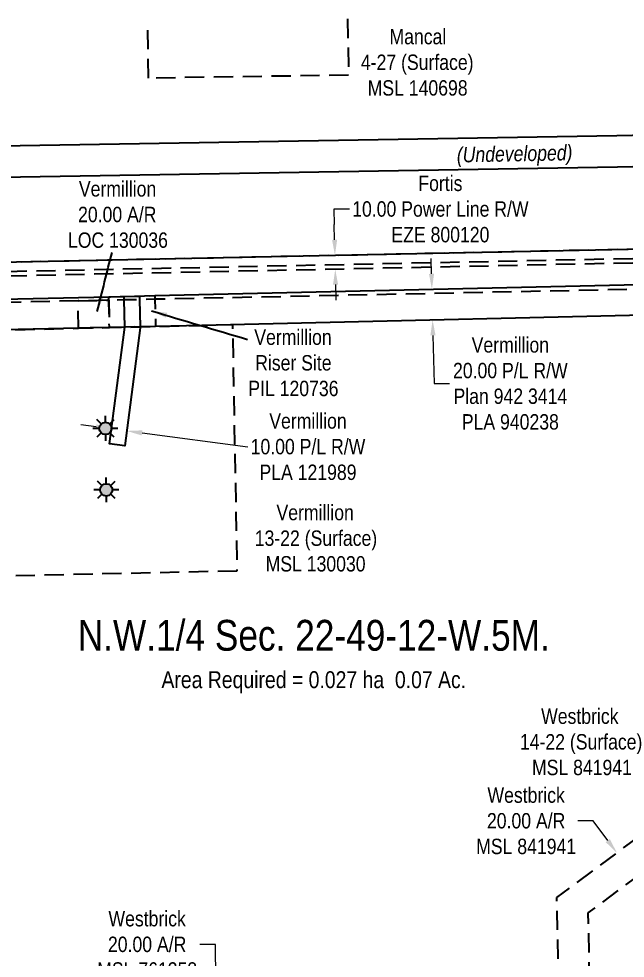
# Model space of a CAD drawing. Extents: x 583854 to 591751, y 5898015 to 5905299.
# Drawn here: x 587843 to 588237, y 5900444 to 5901054 of the extents above; entities that cross this region are included whole.
import ezdxf
from ezdxf.enums import TextEntityAlignment as Align

# ---------------------------------------------------------------- set-up
doc = ezdxf.new("R2010")
doc.units = 0
doc.header["$LTSCALE"] = 5
doc.header["$PDSIZE"] = 0.5
doc.linetypes.add('foc-ACCESSROAD', pattern=[3.75, 2.5, -1.25])
doc.linetypes.add('foc-FLOWLINE', pattern=[3.75, 2.5, -1.25])
doc.layers.get('Defpoints').update_dxf_attribs({"color": 9})
for name, color, linetype in [('AS-POWER', 104, 'foc-POWER'), ('C-AR', 13, 'foc-ACCESSROAD'), ('C-SYMBOL', 7, 'Continuous'), ('F-AR', 190, 'foc-ACCESSROAD'), ('F-EZE', 190, 'foc-FLOWLINE'), ('F-RW', 190, 'Continuous'), ('F-WS', 190, 'foc-ACCESSROAD'), ('F-WS-S', 8, 'Continuous'), ('L-SEC', 7, 'Continuous')]:
    doc.layers.add(name, color=color, linetype=linetype)
for name, color, linetype, lineweight in [('F-AR-T', 190, 'Continuous', 9), ('F-EZE-T', 190, 'Continuous', 9), ('F-RW-T', 190, 'Continuous', 9), ('F-WS-T', 190, 'Continuous', 9), ('T-TEXT', 48, 'Continuous', 18)]:
    doc.layers.add(name, color=color, linetype=linetype, lineweight=lineweight)
doc.styles.add('175L', font='ARIALN.TTF', dxfattribs={"height": 20})
doc.styles.add('80CG', font='ARIALN.TTF', dxfattribs={"height": 10})
doc.styles.add('80LS', font='ARIALNI.TTF', dxfattribs={"height": 10})
doc.styles.add('foc-LtypeFont', font='ARIALN.TTF', dxfattribs={"height": 7.35})
doc.linetypes.add('foc-POWER', pattern='A,6,-1,["P",foc-LtypeFont,S=0.2,R=0,X=-0.625,Y=-0.75],-1.24,4', length=12.24)
doc.linetypes.add('foc-POWER-NOLINE', pattern='A,0,-4,["P",foc-LtypeFont,S=0.2,R=0,X=-0.625,Y=-0.75],-8.24', length=12.24)
doc.dimstyles.new('Compass 5 000', dxfattribs={"dimscale": 5, "dimtxt": 9, "dimasz": 2, "dimexe": 0.2, "dimexo": 0.0625, "dimgap": 0.5, "dimtad": 0, "dimtih": 1, "dimtoh": 1, "dimzin": 0, "dimdsep": 46, "dimtxsty": '80CG', "dimcen": 0.1, "dimse1": 1, "dimse2": 1, "dimclrd": 256, "dimclrt": 256, "dimaunit": 1, "dimadec": 4, "dimazin": 0, "dimtfac": 0.06, "dimtofl": 0, "dimtmove": 0, "dimatfit": 1, "dimfxl": 0.2, "dimtolj": 1, "dimtzin": 0, "dimlwd": -1, "dimarcsym": 0})

# ---------------------------------------------------------------- blocks, each defined once
blk = doc.blocks.new('*D448')
at = {"layer": 'Defpoints', "color": 0, "transparency": 16777216}
for p in [(587916.1, 5900418.59), (587971.2, 5900419.62), (587916.48, 5900398.28)]:
    blk.add_point(p, dxfattribs=at)
at = {"layer": 'F-AR-T', "transparency": 16777216}
for p, q in [((587970.59, 5900452.49), (587960.59, 5900452.49)), ((587971.01, 5900429.62), (587970.59, 5900452.49)), ((587971.77, 5900389.31), (587971.95, 5900379.31))]:
    blk.add_line(p, q, dxfattribs=at)
for points in [[(587972.68, 5900429.65), (587969.35, 5900429.59), (587971.2, 5900419.62)], [(587973.43, 5900389.34), (587970.1, 5900389.28), (587971.58, 5900399.31)]]:
    blk.add_solid(points, dxfattribs=at)
at = {"layer": 'F-AR-T', "transparency": 16777216, "insert": (587926.29, 5900452.49), "char_height": 10, "attachment_point": 5, "style": '80CG'}
blk.add_mtext('\\A1;Westbrick\\P20.00 A/R\\PMSL 761358', dxfattribs=at)
blk = doc.blocks.new('*D452')
at = {"layer": 'Defpoints', "color": 0, "transparency": 16777216}
for p in [(588231.52, 5900511.94), (588224.04, 5900506.37), (588235.99, 5900490.32)]:
    blk.add_point(p, dxfattribs=at)
at = {"layer": 'F-AR-T', "transparency": 16777216}
for p, q in [((588216.01, 5900532.77), (588206.01, 5900532.77)), ((588225.54, 5900519.96), (588216.01, 5900532.77)), ((588249.44, 5900487.87), (588255.41, 5900479.84))]:
    blk.add_line(p, q, dxfattribs=at)
for points in [[(588226.88, 5900520.95), (588224.21, 5900518.96), (588231.52, 5900511.94)], [(588250.77, 5900488.86), (588248.1, 5900486.87), (588243.47, 5900495.89)]]:
    blk.add_solid(points, dxfattribs=at)
at = {"layer": 'F-AR-T', "transparency": 16777216, "insert": (588172.51, 5900532.77), "char_height": 10, "attachment_point": 5, "style": '80CG'}
blk.add_mtext('\\A1;Westbrick\\P20.00 A/R\\PMSL 841941', dxfattribs=at)
blk = doc.blocks.new('*D458')
at = {"layer": 'Defpoints', "color": 0, "transparency": 16777216}
for p in [(588047.96, 5900900.27), (588048.29, 5900900.28), (588048.15, 5900891.13)]:
    blk.add_point(p, dxfattribs=at)
at = {"layer": 'F-EZE-T', "transparency": 16777216}
for p, q in [((588057.66, 5900930.23), (588047.66, 5900930.23)), ((588047.66, 5900930.23), (588047.87, 5900920.28)), ((588048.08, 5900910.28), (588047.87, 5900920.28)), ((588048.69, 5900881.14), (588048.89, 5900871.14))]:
    blk.add_line(p, q, dxfattribs=at)
for points in [[(588049.74, 5900910.31), (588046.41, 5900910.24), (588048.29, 5900900.28)], [(588050.35, 5900881.17), (588047.02, 5900881.1), (588048.48, 5900891.13)]]:
    blk.add_solid(points, dxfattribs=at)
at = {"layer": 'F-EZE-T', "transparency": 16777216, "insert": (588116.8, 5900930.23), "char_height": 10, "attachment_point": 5, "style": '80CG'}
blk.add_mtext('\\A1;Fortis\\P10.00 Power Line R/W\\PEZE 800120', dxfattribs=at)
blk = doc.blocks.new('*D475')
at = {"layer": 'Defpoints', "color": 0, "transparency": 16777216}
for p in [(587905.8, 5900807.92), (587915.72, 5900806.63), (587913.05, 5900786.11)]:
    blk.add_point(p, dxfattribs=at)
at = {"layer": 'F-RW-T', "transparency": 16777216}
for p, q in [((587893.21, 5900788.7), (587883.29, 5900790)), ((587922.96, 5900784.82), (587991.69, 5900775.85))]:
    blk.add_line(p, q, dxfattribs=at)
for points in [[(587893.42, 5900790.35), (587892.99, 5900787.05), (587903.12, 5900787.41)], [(587923.18, 5900786.47), (587922.75, 5900783.16), (587913.05, 5900786.11)]]:
    blk.add_solid(points, dxfattribs=at)
at = {"layer": 'F-RW-T', "transparency": 16777216, "insert": (588030.78, 5900775.85), "char_height": 10, "attachment_point": 5, "style": '80CG'}
blk.add_mtext('\\A1;Vermillion\\P10.00 P/L R/W\\PPLA 121989', dxfattribs=at)
blk = doc.blocks.new('*D486')
at = {"layer": 'Defpoints', "color": 0, "transparency": 16777216}
for p in [(588110.72, 5900878.15), (588111.18, 5900858.16), (588111.75, 5900858.18)]:
    blk.add_point(p, dxfattribs=at)
at = {"layer": 'F-RW-T', "transparency": 16777216}
for p, q in [((588111.05, 5900888.16), (588110.82, 5900898.16)), ((588111.98, 5900848.18), (588112.71, 5900816.93)), ((588112.71, 5900816.93), (588122.71, 5900816.93))]:
    blk.add_line(p, q, dxfattribs=at)
for points in [[(588112.72, 5900888.2), (588109.39, 5900888.12), (588111.28, 5900878.16)], [(588113.65, 5900848.22), (588110.31, 5900848.14), (588111.75, 5900858.18)]]:
    blk.add_solid(points, dxfattribs=at)
at = {"layer": 'F-RW-T', "transparency": 16777216, "insert": (588162.25, 5900816.93), "char_height": 10, "attachment_point": 5, "style": '80CG'}
blk.add_mtext('\\A1;Vermillion\\P20.00 P/L R/W\\PPlan 942 3414\\PPLA 940238', dxfattribs=at)
blk = doc.blocks.new('GAS')
h = blk.add_hatch(color=255)
h.dxf.hatch_style = 1
edge = h.paths.add_edge_path()
edge.add_arc((0, 0), 0.9, 0, 360)
for p, q in [((0, 0.81), (0, 1.62)), ((-0.81, 0), (-1.62, 0)), ((-0.57, 0.57), (-1.14, 1.14)), ((0.57, 0.57), (1.14, 1.14)), ((1.62, 0), (0.81, 0)), ((-0.57, -0.57), (-1.14, -1.14)), ((0, -0.81), (0, -1.62)), ((1.14, -1.14), (0.57, -0.57))]:
    blk.add_line(p, q)
blk.add_circle((0, 0), 0.8)

msp = doc.modelspace()

# ---------------------------------------------------------------- linework, layer by layer
at = {"layer": 'AS-POWER', "linetype": 'foc-POWER-NOLINE', "flags": 128}
msp.add_lwpolyline([(587830.988, 5900895.752), (588038.039, 5900900.067), (588376.033, 5900907.111)], dxfattribs=at)
at = {"layer": 'C-AR', "flags": 128}
msp.add_lwpolyline([(588604.47, 5900885.956), (588604.951, 5900885.523), (588605.441, 5900885.078), (588605.992, 5900884.576), (588606.386, 5900884.207), (588606.845, 5900883.772), (588607.317, 5900883.321), (588607.877, 5900882.783), (588608.235, 5900882.431), (588608.686, 5900881.981), (588609.139, 5900881.526), (588609.824, 5900880.812), (588611.597, 5900878.853), (588613.3, 5900876.833), (588614.932, 5900874.755), (588616.49, 5900872.621), (588617.973, 5900870.435), (588619.378, 5900868.197), (588620.704, 5900865.913), (588621.95, 5900863.582), (588623.113, 5900861.21), (588623.468, 5900860.432), (588623.724, 5900859.848), (588623.987, 5900859.245), (588624.216, 5900858.716), (588624.497, 5900858.031), (588624.746, 5900857.422), (588624.992, 5900856.815), (588625.209, 5900856.277), (588625.468, 5900855.594), (588625.651, 5900855.104), (588625.919, 5900854.361), (588626.116, 5900853.806), (588626.346, 5900853.119), (588626.539, 5900852.539), (588626.753, 5900851.871), (588626.933, 5900851.302), (588627.137, 5900850.614), (588627.335, 5900849.944), (588627.501, 5900849.353), (588627.663, 5900848.77), (588627.84, 5900848.084), (588628.098, 5900847.065), (588628.304, 5900846.215), (588628.455, 5900845.529), (588628.653, 5900844.62), (588628.856, 5900843.639), (588628.981, 5900842.956), (588629.099, 5900842.308), (588629.21, 5900841.686), (588629.317, 5900841.045), (588629.418, 5900840.365), (588629.512, 5900839.716), (588629.614, 5900839.001), (588629.688, 5900838.437), (588629.764, 5900837.762), (588629.835, 5900837.108), (588629.958, 5900835.943), (588630.013, 5900835.146), (588630.054, 5900834.49), (588630.094, 5900833.834), (588630.127, 5900833.266), (588630.162, 5900832.522), (588630.194, 5900831.867), (588630.224, 5900831.211), (588630.255, 5900830.556), (588631.435, 5900769.233), (588633.716, 5900650.642), (588635.002, 5900583.847), (588635.06, 5900580.804), (588635.29, 5900568.837), (588635.706, 5900547.231), (588637.537, 5900452.044), (588637.845, 5900436.066), (588617.72, 5900435.608), (588617.411, 5900451.679), (588615.871, 5900531.699), (588615.164, 5900568.475), (588614.875, 5900583.485), (588613.59, 5900650.255), (588610.53, 5900809.253), (588610.127, 5900830.23), (588610.08, 5900831.128), (588610.038, 5900831.975), (588609.992, 5900832.568), (588609.937, 5900833.288), (588609.878, 5900834.021), (588609.805, 5900834.733), (588609.729, 5900835.452), (588609.663, 5900836.066), (588609.524, 5900837.131), (588609.41, 5900837.985), (588609.259, 5900838.92), (588609.062, 5900839.879), (588608.832, 5900840.907), (588608.636, 5900841.758), (588608.379, 5900842.78), (588608.19, 5900843.515), (588608.005, 5900844.182), (588607.698, 5900845.264), (588607.464, 5900846.041), (588607.111, 5900847.18), (588606.853, 5900847.864), (588606.448, 5900848.914), (588606.152, 5900849.649), (588605.717, 5900850.697), (588605.401, 5900851.424), (588604.924, 5900852.49), (588604.619, 5900853.145), (588604.111, 5900854.204), (588603.683, 5900855.047), (588603.12, 5900856.113), (588602.147, 5900857.79), (588601.116, 5900859.431), (588600.027, 5900861.036), (588598.884, 5900862.602), (588597.687, 5900864.127), (588596.437, 5900865.609), (588595.136, 5900867.046), (588593.786, 5900868.437), (588592.388, 5900869.78), (588590.943, 5900871.074), (588589.455, 5900872.316), (588587.924, 5900873.506), (588586.353, 5900874.641), (588584.742, 5900875.72), (588583.095, 5900876.743), (588581.414, 5900877.708), (588579.699, 5900878.613), (588577.954, 5900879.458), (588576.181, 5900880.241), (588574.325, 5900880.982), (588573.821, 5900881.17), (588572.558, 5900881.62), (588570.712, 5900882.213), (588568.846, 5900882.742), (588566.964, 5900883.205), (588565.067, 5900883.602), (588563.156, 5900883.932), (588561.235, 5900884.196), (588559.307, 5900884.393), (588557.372, 5900884.521), (588553.495, 5900884.576), (588432.872, 5900882.059), (588422.861, 5900881.85), (588403.771, 5900881.453), (588387.886, 5900881.122), (588377.882, 5900880.913), (588362.638, 5900880.595), (588352.635, 5900880.386), (588342.629, 5900880.178), (588327.603, 5900879.865), (588322.595, 5900879.761), (588312.58, 5900879.552), (588187.368, 5900876.946), (587931.356, 5900871.607), (587911.359, 5900871.191), (587901.372, 5900870.983), (587881.366, 5900870.566), (587831.483, 5900869.528), (587831.442, 5900871.67), (587831.16, 5900886.605), (587831.103, 5900889.654), (588186.949, 5900897.071), (588311.148, 5900899.656), (588326.171, 5900899.969), (588341.213, 5900900.283), (588351.217, 5900900.491), (588361.219, 5900900.7), (588376.463, 5900901.017), (588385.62, 5900901.208), (588386.572, 5900901.228), (588395.429, 5900901.412), (588411.435, 5900901.747), (588415.474, 5900901.831), (588421.445, 5900901.956), (588431.457, 5900902.164), (588553.077, 5900904.7), (588555.718, 5900904.731), (588557.016, 5900904.725), (588558.358, 5900904.716), (588558.98, 5900904.701), (588560.996, 5900904.452), (588562.262, 5900904.325), (588563.624, 5900904.184), (588566.242, 5900903.825), (588568.845, 5900903.374), (588571.431, 5900902.833), (588573.997, 5900902.202), (588576.539, 5900901.482), (588579.054, 5900900.673), (588581.539, 5900899.777), (588583.992, 5900898.795), (588586.409, 5900897.727), (588588.787, 5900896.575), (588591.123, 5900895.342), (588593.415, 5900894.027), (588595.66, 5900892.633), (588597.854, 5900891.162), (588599.996, 5900889.614), (588602.082, 5900887.994), (588603.024, 5900887.213), (588603.514, 5900886.793), (588604.054, 5900886.329), (588604.47, 5900885.956)], close=True, dxfattribs=at)
at = {"layer": 'F-AR', "flags": 128}
msp.add_lwpolyline([(587901.734, 5900853.293), (587881.753, 5900852.828), (587881.366, 5900870.567), (587901.372, 5900870.984), (587901.741, 5900854.039), (587901.734, 5900853.293)], close=True, dxfattribs=at)
at = {"layer": 'F-EZE', "flags": 128}
msp.add_lwpolyline([(588381.451, 5900960.24), (588385.62, 5900901.209), (588385.835, 5900898.166), (588376.678, 5900897.975), (588361.434, 5900897.657), (588351.432, 5900897.449), (588341.427, 5900897.24), (588326.388, 5900896.927), (588311.364, 5900896.613), (588187.013, 5900894.022), (587832.177, 5900886.626), (587832.177, 5900886.626), (587832.01, 5900895.774), (588186.822, 5900903.168), (588310.713, 5900905.75), (588325.737, 5900906.063), (588340.784, 5900906.377), (588350.788, 5900906.585), (588360.789, 5900906.794), (588376.033, 5900907.111), (588372.291, 5900960.086)], dxfattribs=at)
at = {"layer": 'F-RW'}
for points in [[(587832.45, 5900871.693), (587901.322, 5900873.289), (587911.307, 5900873.52), (587931.304, 5900873.984), (588312.346, 5900882.828)], [(588313.768, 5900862.873), (587961.846, 5900854.691), (587931.741, 5900853.992), (587911.754, 5900853.527), (587901.72, 5900853.294), (587881.753, 5900852.831), (587832.816, 5900851.698)]]:
    msp.add_lwpolyline(points, dxfattribs=at)
msp.add_lwpolyline([(587921.773, 5900852.977), (587911.778, 5900776.404), (587901.858, 5900777.699), (587911.754, 5900853.522), (587911.359, 5900871.191), (587911.307, 5900873.522), (587921.309, 5900873.753), (587921.362, 5900871.4), (587921.756, 5900853.758), (587921.773, 5900852.977)], close=True, dxfattribs=at)
at = {"layer": 'F-WS'}
msp.add_lwpolyline([(588056.55, 5901053.859), (588057.096, 5901017.241), (587927.172, 5901015.307), (587926.628, 5901051.669)], dxfattribs=at)
at = {"layer": 'F-WS', "flags": 128}
for points in [[(587911.754, 5900853.525), (587901.72, 5900853.293), (587901.741, 5900854.039), (587901.372, 5900870.983), (587901.322, 5900873.291), (587911.307, 5900873.522), (587931.303, 5900873.985), (587931.356, 5900871.607), (587931.741, 5900853.991), (587911.754, 5900853.525)], [(587984.642, 5900695.088), (587834.833, 5900691.786), (587834.271, 5900721.636), (587831.819, 5900851.675), (587881.753, 5900852.828), (587901.729, 5900853.292), (587911.754, 5900853.523), (587931.741, 5900853.99), (587961.846, 5900854.694), (587981.726, 5900855.155), (587984.642, 5900695.088)], [(588395.691, 5900511.924), (588314.743, 5900495.206), (588295.211, 5900491.171), (588276.355, 5900487.278), (588272.315, 5900506.84), (588252.752, 5900502.801), (588212.695, 5900472.977), (588213.607, 5900424.148), (588193.601, 5900423.775), (588192.498, 5900482.886), (588244.361, 5900521.5), (588268.269, 5900526.436), (588260.972, 5900561.765), (588251.71, 5900606.613), (588351.45, 5900627.211), (588371.045, 5900631.258), (588384.822, 5900564.548), (588395.691, 5900511.924)]]:
    msp.add_lwpolyline(points, close=True, dxfattribs=at)
at = {"layer": 'L-SEC'}
for p, q in [((588632.341, 5900984.559), (588231.482, 5900977.834)), ((588231.482, 5900977.834), (587830.624, 5900971.108)), ((588231.86, 5900957.73), (588632.72, 5900964.455)), ((587831, 5900951.004), (588231.86, 5900957.73))]:
    msp.add_line(p, q, dxfattribs=at)

# ---------------------------------------------------------------- block references
at = {"layer": 'F-WS-S', "color": 62, "xscale": 4.997695, "yscale": 4.997695, "zscale": 4.997695}
for p in [(587899.204, 5900787.76), (587899.74, 5900747.822)]:
    msp.add_blockref('GAS', p, dxfattribs=at)

# ---------------------------------------------------------------- texts
at = {"layer": 'F-AR-T', "insert": (587874.396, 5900948.388), "char_height": 9.99539, "attachment_point": 1, "style": '175L'}
msp.add_mtext_dynamic_manual_height_columns('\\pi7.5431;Vermillion\\P\\pi7.0215;20.00 A/R\\P\\pi0.45907;LOC 130036', width=64.49045, gutter_width=99.954, heights=[0], dxfattribs=at)
at = {"layer": 'F-WS-T', "char_height": 9.99539, "attachment_point": 1, "style": '175L'}
for s, width, insert in [('\\pi21.865;Mancal\\P\\pi3.2988;4-27 (Surface)\\P\\pi7.6965;MSL 140698', 78.95854, (588061.852, 5901047.28)), ('\\pi7.5431;Vermillion\\P\\pi8.1192;Riser Site\\P\\pi3.667;PIL 120736', 64.49045, (587988.359, 5900852.026)), ('\\pi14.777;Vermillion\\P\\pi0.66361;13-22 (Surface)\\P\\pi7.7204;MSL 130030', 78.95854, (587995.528, 5900738.102)), ('\\pi14.446;Westbrick\\P\\pi0.66361;14-22 (Surface)\\P\\pi8.4976;MSL 841941', 78.95854, (588167.805, 5900605.79))]:
    msp.add_mtext_dynamic_manual_height_columns(s, width=width, gutter_width=99.954, heights=[0], dxfattribs=dict(at, insert=insert))
at = {"layer": 'T-TEXT', "style": '80LS'}
msp.add_text('(Undeveloped)', height=10, rotation=1.159299, dxfattribs=at).set_placement((588165.024, 5900966.225), align=Align.MIDDLE_CENTER)

# ---------------------------------------------------------------- dimensions: what is measured, and where the dimension line sits
at = {"layer": 'F-AR-T'}
for base, p1, p2, angle, text, picture, middle in [((588231.516, 5900511.936), (588235.992, 5900490.322), (588224.042, 5900506.372), 126.669113, 'Westbrick\\P20.00 A/R\\PMSL 841941', '*D452', (588172.512, 5900532.766)), ((587971.2, 5900419.618), (587916.477, 5900398.275), (587916.097, 5900418.588), 91.070666, 'Westbrick\\P20.00 A/R\\PMSL 761358', '*D448', (587926.289, 5900452.492))]:
    dim = msp.add_linear_dim(base=base, p1=p1, p2=p2, angle=angle, text=text, dimstyle='Compass 5 000', dxfattribs=at)
    dim.commit()
    dim.dimension.update_dxf_attribs({"geometry": picture, "text_midpoint": middle, "dimtype": 161})
at = {"layer": 'F-EZE-T'}
dim = msp.add_linear_dim(base=(588048.287, 5900900.281), p1=(588048.149, 5900891.128), p2=(588047.959, 5900900.274), angle=91.193908, text='Fortis\\P10.00 Power Line R/W\\PEZE 800120', dimstyle='Compass 5 000', override={"dimtmove": 1}, dxfattribs=at)
dim.commit()
dim.dimension.update_dxf_attribs({"geometry": '*D458', "text_midpoint": (588064.311, 5900930.232), "dimtype": 161})
at = {"layer": 'F-RW-T', "color": 62}
for base, p1, p2, angle, text, picture, middle in [((588111.749, 5900858.176), (588110.717, 5900878.148), (588111.181, 5900858.163), 271.331785, 'Vermillion\\P20.00 P/L R/W\\PPlan 942 3414\\PPLA 940238', '*D486', (588162.247, 5900816.926)), ((587913.045, 5900786.112), (587905.802, 5900807.923), (587915.723, 5900806.628), 352.563361, 'Vermillion\\P10.00 P/L R/W\\PPLA 121989', '*D475', (588030.776, 5900775.846))]:
    dim = msp.add_linear_dim(base=base, p1=p1, p2=p2, angle=angle, text=text, dimstyle='Compass 5 000', dxfattribs=at)
    dim.commit()
    dim.dimension.update_dxf_attribs({"geometry": picture, "text_midpoint": middle, "dimtype": 161})

# ---------------------------------------------------------------- leaders
at = {"layer": 'F-AR-T', "path_type": 1}
msp.add_leader([(587893.806, 5900863.663), (587903.484, 5900902.061)], dimstyle='Compass 5 000', override={"dimgap": 0.5, "dimtad": 0}, dxfattribs=at)
at = {"layer": 'F-WS-T', "path_type": 1}
msp.add_leader([(587929.215, 5900864.093), (587991.471, 5900845.586)], dimstyle='Compass 5 000', override={"dimgap": 0.5, "dimtad": 0}, dxfattribs=at)

# ---------------------------------------------------------------- next in the draw order: texts
at = {"layer": 'C-SYMBOL', "color": 3, "insert": (588034.546, 5900663.324), "char_height": 19.99084, "width": 306.73535, "attachment_point": 2, "style": '175L', "bg_fill": 3, "box_fill_scale": 1.1, "bg_fill_color": 256, "bg_fill_transparency": 0}
msp.add_mtext('N.W.1/4 Sec. 22-49-12-W.5M. \\H11.0000;\\C5;Area Required = 0.027 ha  0.07 Ac.', dxfattribs=at)

doc.saveas('drawing.dxf')
